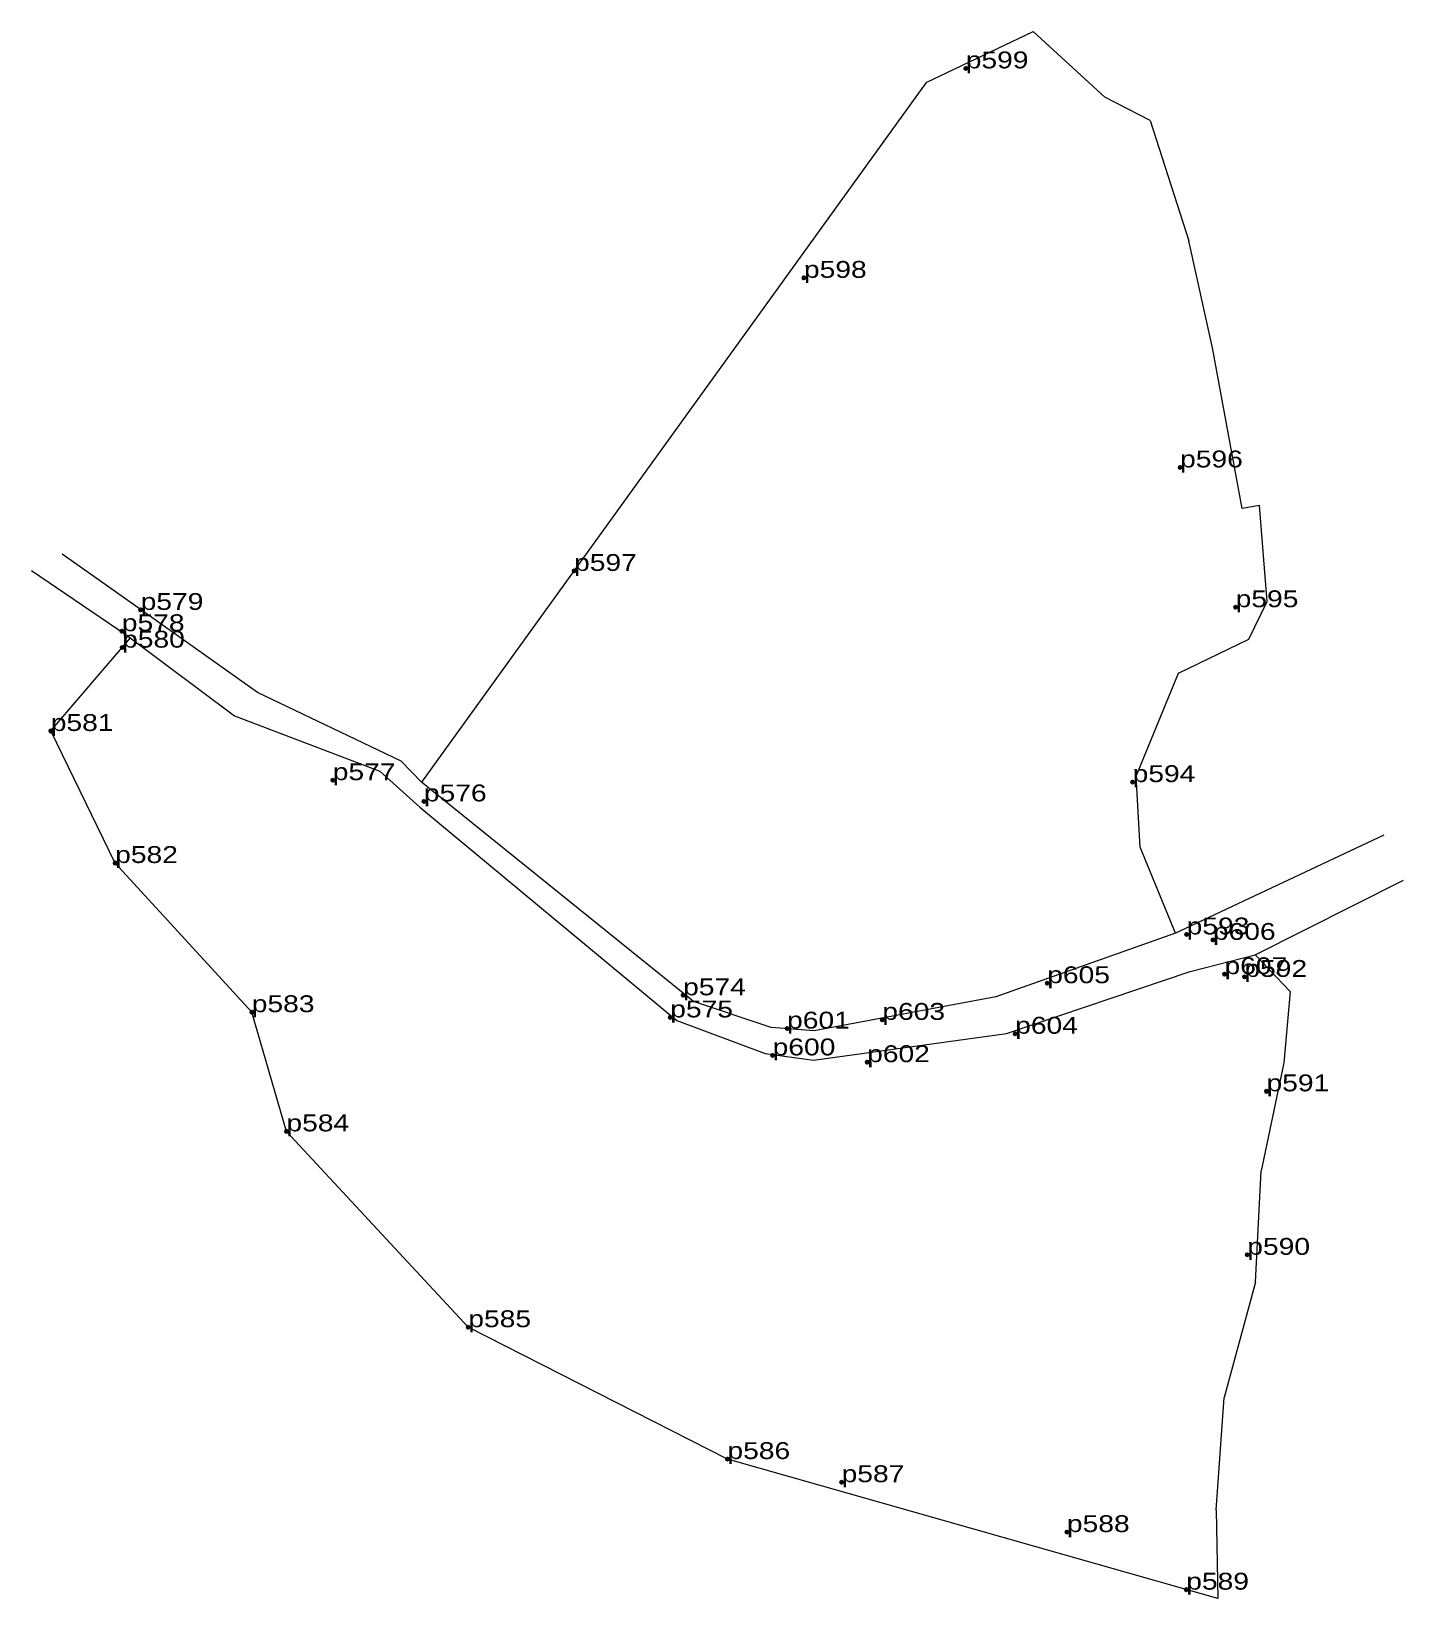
# Model space of a CAD drawing. Header units: metres. Extents: x 533474 to 533620, y 1851607 to 1851775.
import ezdxf

# ---------------------------------------------------------------- set-up
doc = ezdxf.new("R2010")
doc.units = ezdxf.units.M
doc.header["$LTSCALE"] = 0.72
doc.header["$PDMODE"] = 32
doc.header["$PDSIZE"] = 0.36
for name, color, linetype, lineweight in [('10', 7, 'Continuous', 13), ('23', 7, 'Continuous', 13), ('36', 7, 'Continuous', 13)]:
    doc.layers.add(name, color=color, linetype=linetype, lineweight=lineweight)
doc.layers.add('12', color=7, linetype='Continuous')
doc.layers.add('7', color=7, linetype='Continuous')

msp = doc.modelspace()

# ---------------------------------------------------------------- linework, layer by layer
at = {"layer": '10'}
for p, q in [((533569.31, 1851769.19), (533515.5, 1851694.57)), ((533593.2, 1851765.14), (533588.38, 1851767.63)), ((533593.2, 1851765.14), (533597.33, 1851752.3)), ((533599.86, 1851740.91), (533597.33, 1851752.3)), ((533605.69, 1851713.85), (533604.87, 1851724.09)), ((533604.4, 1851676.16), (533608.15, 1851672.24)), ((533608.15, 1851672.24), (533607.48, 1851664.63)), ((533607.48, 1851664.63), (533605.06, 1851653.13)), ((533604.45, 1851641.23), (533605.06, 1851653.13)), ((533604.45, 1851641.23), (533601.12, 1851628.93)), ((533600.26, 1851616.92), (533601.12, 1851628.93)), ((533600.26, 1851616.92), (533600.42, 1851607.49))]:
    msp.add_line(p, q, dxfattribs=at)
for points in [[(533569.31, 1851769.19), (533580.73, 1851774.65), (533588.38, 1851767.63)], [(533604.87, 1851724.09), (533603.02, 1851723.75), (533599.86, 1851740.91)], [(533595.91, 1851678.45), (533592.14, 1851687.65), (533591.72, 1851695.22), (533596.25, 1851706.19), (533603.74, 1851709.82), (533605.69, 1851713.85)]]:
    msp.add_lwpolyline(points, dxfattribs=at)
at = {"layer": '23'}
for p, q in [((533618.14, 1851688.92), (533595.91, 1851678.45)), ((533604.4, 1851676.16), (533620.25, 1851684.12))]:
    msp.add_line(p, q, dxfattribs=at)
for points in [[(533515.5, 1851694.57), (533513.33, 1851696.8), (533497.98, 1851704.13), (533484.76, 1851713.52), (533477.16, 1851718.9)], [(533473.87, 1851717.13), (533483.98, 1851710.28), (533495.54, 1851701.63)], [(533495.54, 1851701.63), (533511.05, 1851695.75), (533515.32, 1851691.9), (533542.71, 1851669.15), (533552.15, 1851665.63), (533557.29, 1851664.91), (533577.9, 1851667.76), (533597.46, 1851674.38), (533604.4, 1851676.16)], [(533595.91, 1851678.45), (533576.75, 1851671.66), (533557.37, 1851668.06), (533552.78, 1851668.4), (533544.51, 1851671.17), (533515.5, 1851694.57)]]:
    msp.add_lwpolyline(points, dxfattribs=at)
at = {"layer": '36'}
msp.add_lwpolyline([(533600.42, 1851607.49), (533548.12, 1851622.38), (533520.48, 1851636.44), (533501.08, 1851657.33), (533497.38, 1851670.04), (533482.81, 1851685.95), (533475.94, 1851700.03), (533484.43, 1851709.95)], dxfattribs=at)
at = {"layer": '7'}
for p in [(533573.54, 1851770.7), (533556.28, 1851748.36), (533596.4, 1851728.14), (533531.76, 1851717.1), (533602.33, 1851713.23), (533485.53, 1851712.95), (533483.52, 1851710.67), (533483.55, 1851708.92), (533475.94, 1851700.03), (533506.02, 1851694.78), (533591.34, 1851694.58), (533515.74, 1851692.52), (533482.81, 1851685.95), (533597.09, 1851678.33), (533599.9, 1851677.75), (533582.23, 1851673.13), (533601.14, 1851674.09), (533603.26, 1851673.8), (533543.39, 1851671.84), (533497.38, 1851670.04), (533542.02, 1851669.48), (533554.48, 1851668.29), (533564.64, 1851669.22), (533578.81, 1851667.74), (533552.94, 1851665.43), (533563.01, 1851664.71), (533605.62, 1851661.6), (533501.08, 1851657.33), (533603.57, 1851644.17), (533520.47, 1851636.44), (533548.12, 1851622.38), (533560.3, 1851619.91), (533584.33, 1851614.59), (533597.06, 1851608.45)]:
    msp.add_point(p, dxfattribs=at)

# ---------------------------------------------------------------- texts
at = {"layer": '12', "width": 1.25}
for s, p in [('p599', (533573.54, 1851770.7)), ('p599', (533573.54, 1851770.7)), ('p598', (533556.28, 1851748.36)), ('p598', (533556.28, 1851748.36)), ('p596', (533596.4, 1851728.14)), ('p596', (533596.4, 1851728.14)), ('p597', (533531.76, 1851717.1)), ('p597', (533531.76, 1851717.1)), ('p595', (533602.33, 1851713.23)), ('p595', (533602.33, 1851713.23)), ('p579', (533485.53, 1851712.94)), ('p579', (533485.53, 1851712.94)), ('p578', (533483.52, 1851710.67)), ('p578', (533483.52, 1851710.67)), ('p580', (533483.55, 1851708.92)), ('p580', (533483.55, 1851708.92)), ('p581', (533475.94, 1851700.03)), ('p581', (533475.94, 1851700.03)), ('p577', (533506.02, 1851694.78)), ('p577', (533506.02, 1851694.78)), ('p594', (533591.34, 1851694.58)), ('p594', (533591.34, 1851694.58)), ('p576', (533515.74, 1851692.52)), ('p576', (533515.74, 1851692.52)), ('p582', (533482.81, 1851685.95)), ('p582', (533482.81, 1851685.95)), ('p593', (533597.1, 1851678.33)), ('p593', (533597.1, 1851678.33)), ('p606', (533599.9, 1851677.75)), ('p606', (533599.9, 1851677.75)), ('p605', (533582.23, 1851673.13)), ('p605', (533582.23, 1851673.13)), ('p607', (533601.14, 1851674.09)), ('p607', (533601.14, 1851674.09)), ('p592', (533603.26, 1851673.8)), ('p592', (533603.26, 1851673.8)), ('p574', (533543.39, 1851671.84)), ('p574', (533543.39, 1851671.84)), ('p583', (533497.38, 1851670.04)), ('p583', (533497.38, 1851670.04)), ('p575', (533542.02, 1851669.48)), ('p575', (533542.02, 1851669.48)), ('p601', (533554.48, 1851668.29)), ('p601', (533554.48, 1851668.29)), ('p603', (533564.64, 1851669.22)), ('p603', (533564.64, 1851669.22)), ('p604', (533578.81, 1851667.74)), ('p604', (533578.81, 1851667.74)), ('p600', (533552.94, 1851665.43)), ('p600', (533552.94, 1851665.43)), ('p602', (533563.02, 1851664.71)), ('p602', (533563.02, 1851664.71)), ('p591', (533605.62, 1851661.6)), ('p591', (533605.62, 1851661.6)), ('p584', (533501.08, 1851657.33)), ('p584', (533501.08, 1851657.33)), ('p590', (533603.57, 1851644.16)), ('p590', (533603.57, 1851644.16)), ('p585', (533520.48, 1851636.44)), ('p585', (533520.48, 1851636.44)), ('p586', (533548.12, 1851622.38)), ('p586', (533548.12, 1851622.38)), ('p587', (533560.3, 1851619.91)), ('p587', (533560.3, 1851619.91)), ('p588', (533584.33, 1851614.59)), ('p588', (533584.33, 1851614.59)), ('p589', (533597.06, 1851608.45)), ('p589', (533597.06, 1851608.45))]:
    msp.add_text(s, height=1.8, dxfattribs=at).set_placement(p)

doc.saveas('drawing.dxf')
